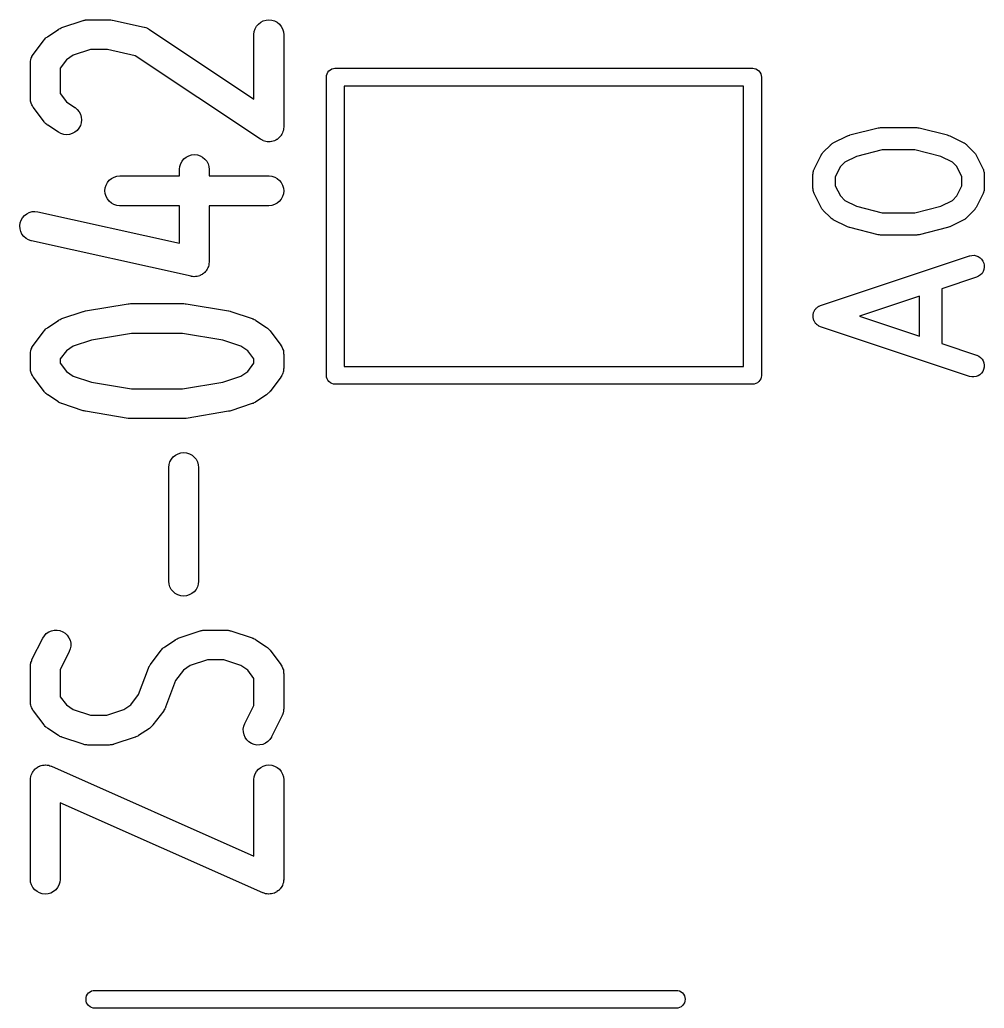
# Model space of a CAD drawing. Extents: x 161.3 to 182.5, y -119.2 to -82.4.
# Drawn here: x 176.04 to 182.52, y -98.08 to -91.45 of the extents above; entities that cross this region are included whole.
import ezdxf

# ---------------------------------------------------------------- set-up
doc = ezdxf.new("R2010")
doc.units = 0
doc.layers.add('BLACK', color=7, linetype='CONTINUOUS')

msp = doc.modelspace()

# ---------------------------------------------------------------- linework, layer by layer
at = {"layer": 'BLACK', "linetype": 'CONTINUOUS'}
for p, q in [((176.328, -91.5042), (176.471, -91.4566)), ((176.471, -91.4566), (176.472, -91.4562)), ((176.472, -91.4562), (176.477, -91.455)), ((176.477, -91.455), (176.483, -91.4534)), ((176.483, -91.4534), (176.487, -91.453)), ((176.487, -91.453), (176.491, -91.4521)), ((176.491, -91.4521), (176.497, -91.452)), ((176.497, -91.452), (176.502, -91.4515)), ((176.502, -91.4515), (176.645, -91.4515)), ((176.645, -91.4515), (176.647, -91.4515)), ((176.647, -91.4515), (176.647, -91.4515)), ((176.647, -91.4515), (176.647, -91.4515)), ((176.647, -91.4515), (176.657, -91.4526)), ((176.657, -91.4526), (176.666, -91.4537)), ((176.666, -91.4537), (176.666, -91.4538)), ((176.666, -91.4538), (176.667, -91.4539)), ((176.667, -91.4539), (176.881, -91.5015)), ((177.662, -91.4678), (177.679, -91.4588)), ((177.679, -91.4588), (177.698, -91.4532)), ((177.698, -91.4532), (177.717, -91.4515)), ((177.717, -91.4515), (177.737, -91.4535)), ((177.737, -91.4535), (177.755, -91.4593)), ((177.755, -91.4593), (177.772, -91.4686)), ((176.233, -91.5635), (176.304, -91.5159)), ((176.304, -91.5159), (176.305, -91.5151)), ((176.305, -91.5151), (176.308, -91.5138)), ((176.308, -91.5138), (176.31, -91.5122)), ((176.31, -91.5122), (176.316, -91.5094)), ((176.316, -91.5094), (176.322, -91.5062)), ((176.322, -91.5062), (176.325, -91.5054)), ((176.325, -91.5054), (176.328, -91.5042)), ((176.881, -91.5015), (176.882, -91.5018)), ((176.882, -91.5018), (176.89, -91.5044)), ((176.89, -91.5044), (176.898, -91.5067)), ((176.898, -91.5067), (176.899, -91.5075)), ((176.899, -91.5075), (176.901, -91.5081)), ((176.901, -91.5081), (176.908, -91.5121)), ((176.908, -91.5121), (176.915, -91.5159)), ((176.915, -91.5159), (177.617, -91.9837)), ((177.619, -91.5307), (177.625, -91.5121)), ((177.625, -91.5121), (177.634, -91.495)), ((177.634, -91.495), (177.647, -91.48)), ((177.647, -91.48), (177.662, -91.4678)), ((177.772, -91.4686), (177.788, -91.481)), ((177.788, -91.481), (177.8, -91.4961)), ((177.8, -91.4961), (177.809, -91.5134)), ((177.809, -91.5134), (177.815, -91.5321)), ((176.137, -91.682), (176.208, -91.5867)), ((176.208, -91.5867), (176.209, -91.5856)), ((176.209, -91.5856), (176.213, -91.5809)), ((176.213, -91.5809), (176.217, -91.5759)), ((176.217, -91.5759), (176.22, -91.5738)), ((176.22, -91.5738), (176.222, -91.5714)), ((176.222, -91.5714), (176.228, -91.5676)), ((176.228, -91.5676), (176.233, -91.5635)), ((177.617, -91.5501), (177.619, -91.5307)), ((177.617, -91.5515), (177.617, -91.5501)), ((177.617, -91.9837), (177.617, -91.5515)), ((177.815, -91.5321), (177.817, -91.5515)), ((177.817, -91.5515), (177.817, -92.1705)), ((176.519, -91.6515), (176.404, -91.6897)), ((176.634, -91.6515), (176.519, -91.6515)), ((176.82, -91.6927), (176.634, -91.6515)), ((176.118, -91.7287), (176.119, -91.7212)), ((176.119, -91.7191), (176.12, -91.717)), ((176.119, -91.7212), (176.119, -91.7191)), ((176.12, -91.717), (176.122, -91.7098)), ((176.122, -91.7098), (176.125, -91.7026)), ((176.125, -91.7026), (176.126, -91.7007)), ((176.126, -91.6986), (176.13, -91.6921)), ((176.126, -91.7007), (176.126, -91.6986)), ((176.13, -91.6921), (176.134, -91.6855)), ((176.134, -91.6855), (176.135, -91.6838)), ((176.135, -91.6838), (176.137, -91.682)), ((176.358, -91.7204), (176.317, -91.7753)), ((176.404, -91.6897), (176.358, -91.7204)), ((177.661, -92.2537), (176.82, -91.6927)), ((176.117, -91.7362), (176.118, -91.7287)), ((176.117, -91.7384), (176.117, -91.7362)), ((176.117, -91.7406), (176.117, -91.7384)), ((176.117, -91.742), (176.117, -91.7406)), ((176.117, -91.98), (176.117, -91.742)), ((176.317, -91.7753), (176.317, -91.9467)), ((178.12, -91.7944), (178.13, -91.7869)), ((178.13, -91.7869), (178.14, -91.7813)), ((178.14, -91.7813), (178.151, -91.7779)), ((178.151, -91.7779), (178.16, -91.777)), ((178.16, -91.777), (178.163, -91.7767)), ((178.16, -91.777), (178.16, -91.777)), ((178.163, -91.7767), (178.166, -91.777)), ((178.166, -91.777), (180.96, -91.777)), ((180.96, -91.777), (180.963, -91.7767)), ((180.963, -91.7767), (180.966, -91.777)), ((180.966, -91.777), (180.966, -91.777)), ((180.966, -91.777), (180.975, -91.7779)), ((180.975, -91.7779), (180.986, -91.7813)), ((180.986, -91.7813), (180.996, -91.7869)), ((180.996, -91.7869), (181.006, -91.7944)), ((178.103, -91.837), (178.104, -91.8252)), ((178.103, -91.84), (178.103, -91.837)), ((178.103, -93.8341), (178.103, -91.84)), ((178.104, -91.8252), (178.107, -91.8139)), ((178.107, -91.8139), (178.113, -91.8035)), ((178.113, -91.8035), (178.12, -91.7944)), ((181.006, -91.7944), (181.013, -91.8035)), ((181.013, -91.8035), (181.019, -91.8139)), ((181.019, -91.8139), (181.022, -91.8252)), ((181.022, -91.8252), (181.023, -91.837)), ((181.023, -91.837), (181.023, -91.8399)), ((181.023, -91.8399), (181.023, -93.8341)), ((178.223, -91.897), (178.223, -93.777)), ((180.903, -91.897), (178.223, -91.897)), ((180.903, -93.777), (180.903, -91.897)), ((176.117, -91.9822), (176.117, -91.98)), ((176.117, -91.9844), (176.117, -91.9822)), ((176.118, -91.9919), (176.117, -91.9844)), ((176.118, -91.9995), (176.118, -91.9919)), ((176.317, -91.9467), (176.358, -92.0016)), ((176.119, -92.0015), (176.118, -91.9995)), ((176.119, -92.0037), (176.119, -92.0015)), ((176.122, -92.0109), (176.119, -92.0037)), ((176.124, -92.0182), (176.122, -92.0109)), ((176.125, -92.0201), (176.124, -92.0182)), ((176.126, -92.0221), (176.125, -92.0201)), ((176.13, -92.0287), (176.126, -92.0221)), ((176.133, -92.0354), (176.13, -92.0287)), ((176.135, -92.0371), (176.133, -92.0354)), ((176.136, -92.0389), (176.135, -92.0371)), ((176.137, -92.04), (176.136, -92.0389)), ((176.208, -92.1353), (176.137, -92.04)), ((176.358, -92.0016), (176.415, -92.0397)), ((176.415, -92.0397), (176.416, -92.0405)), ((176.416, -92.0405), (176.431, -92.053)), ((176.431, -92.053), (176.443, -92.0683)), ((176.443, -92.0683), (176.452, -92.0856)), ((176.452, -92.0856), (176.458, -92.1043)), ((176.459, -92.1238), (176.457, -92.1432)), ((176.458, -92.1043), (176.459, -92.1238)), ((176.212, -92.1401), (176.208, -92.1353)), ((176.216, -92.1451), (176.212, -92.1401)), ((176.219, -92.1473), (176.216, -92.1451)), ((176.221, -92.1497), (176.219, -92.1473)), ((176.226, -92.1535), (176.221, -92.1497)), ((176.231, -92.1577), (176.226, -92.1535)), ((176.233, -92.1585), (176.231, -92.1577)), ((176.304, -92.2061), (176.233, -92.1585)), ((176.442, -92.179), (176.43, -92.194)), ((176.452, -92.1618), (176.442, -92.179)), ((176.457, -92.1432), (176.452, -92.1618)), ((177.814, -92.1913), (177.811, -92.2005)), ((177.815, -92.1815), (177.814, -92.1908)), ((177.814, -92.1908), (177.814, -92.191)), ((177.814, -92.191), (177.814, -92.1913)), ((177.817, -92.1719), (177.815, -92.1815)), ((177.817, -92.1705), (177.817, -92.1714)), ((177.817, -92.1714), (177.817, -92.1714)), ((177.817, -92.1714), (177.817, -92.1714)), ((177.817, -92.1714), (177.817, -92.1719)), ((181.616, -92.2246), (181.806, -92.177)), ((181.806, -92.177), (181.807, -92.1767)), ((181.807, -92.1767), (181.808, -92.1765)), ((181.808, -92.1765), (181.81, -92.1761)), ((181.81, -92.1761), (181.816, -92.1756)), ((181.816, -92.1756), (181.822, -92.1748)), ((181.822, -92.1748), (181.823, -92.1748)), ((181.823, -92.1748), (181.824, -92.1747)), ((181.824, -92.1747), (182.062, -92.1747)), ((182.062, -92.1747), (182.063, -92.1747)), ((182.063, -92.1747), (182.065, -92.1749)), ((182.065, -92.1749), (182.066, -92.1748)), ((182.066, -92.1748), (182.072, -92.1757)), ((182.072, -92.1757), (182.078, -92.1764)), ((182.078, -92.1764), (182.079, -92.1768)), ((182.079, -92.1768), (182.081, -92.177)), ((182.081, -92.177), (182.271, -92.2246)), ((176.321, -92.2153), (176.304, -92.2061)), ((176.34, -92.221), (176.321, -92.2153)), ((176.359, -92.2229), (176.34, -92.221)), ((176.379, -92.221), (176.359, -92.2229)), ((176.397, -92.2154), (176.379, -92.221)), ((176.415, -92.2063), (176.397, -92.2154)), ((176.43, -92.194), (176.415, -92.2063)), ((177.67, -92.2582), (177.661, -92.2537)), ((177.771, -92.2542), (177.763, -92.2586)), ((177.772, -92.254), (177.771, -92.2542)), ((177.779, -92.2479), (177.772, -92.2539)), ((177.772, -92.2539), (177.772, -92.254)), ((177.787, -92.242), (177.779, -92.2479)), ((177.793, -92.2342), (177.787, -92.2416)), ((177.787, -92.2416), (177.787, -92.2418)), ((177.787, -92.2418), (177.787, -92.242)), ((177.799, -92.227), (177.793, -92.2342)), ((177.804, -92.2183), (177.799, -92.2266)), ((177.799, -92.2266), (177.799, -92.2268)), ((177.799, -92.2268), (177.799, -92.227)), ((177.808, -92.2099), (177.804, -92.2183)), ((177.809, -92.2097), (177.808, -92.2099)), ((177.811, -92.2005), (177.809, -92.2094)), ((177.809, -92.2094), (177.809, -92.2097)), ((181.505, -92.2779), (181.6, -92.2303)), ((181.6, -92.2303), (181.601, -92.2298)), ((181.601, -92.2298), (181.602, -92.2297)), ((181.602, -92.2295), (181.608, -92.2271)), ((181.602, -92.2297), (181.602, -92.2295)), ((181.608, -92.2271), (181.615, -92.2247)), ((181.615, -92.2247), (181.616, -92.2246)), ((181.615, -92.2247), (181.615, -92.2247)), ((182.271, -92.2246), (182.272, -92.2248)), ((182.272, -92.2248), (182.272, -92.225)), ((182.272, -92.225), (182.273, -92.225)), ((182.273, -92.225), (182.279, -92.2275)), ((182.279, -92.2275), (182.286, -92.2299)), ((182.286, -92.2299), (182.286, -92.2301)), ((182.286, -92.2301), (182.286, -92.2303)), ((182.286, -92.2303), (182.382, -92.2779)), ((177.678, -92.2627), (177.67, -92.2582)), ((177.678, -92.2628), (177.678, -92.2627)), ((177.678, -92.2629), (177.678, -92.2628)), ((177.687, -92.2657), (177.678, -92.2629)), ((177.696, -92.2685), (177.687, -92.2657)), ((177.697, -92.2685), (177.696, -92.2685)), ((177.697, -92.2686), (177.697, -92.2685)), ((177.706, -92.2695), (177.697, -92.2686)), ((177.716, -92.2705), (177.706, -92.2695)), ((177.726, -92.2696), (177.716, -92.2705)), ((177.716, -92.2705), (177.716, -92.2705)), ((177.716, -92.2705), (177.716, -92.2705)), ((177.735, -92.2688), (177.726, -92.2696)), ((177.736, -92.2687), (177.735, -92.2688)), ((177.745, -92.266), (177.736, -92.2686)), ((177.736, -92.2686), (177.736, -92.2687)), ((177.754, -92.2632), (177.745, -92.266)), ((177.755, -92.263), (177.754, -92.2631)), ((177.754, -92.2631), (177.754, -92.2632)), ((177.763, -92.2586), (177.755, -92.263)), ((181.438, -92.3395), (181.486, -92.2919)), ((181.486, -92.2912), (181.49, -92.2886)), ((181.486, -92.2919), (181.486, -92.2912)), ((181.49, -92.2886), (181.493, -92.2857)), ((181.493, -92.2857), (181.495, -92.284)), ((181.495, -92.284), (181.498, -92.2821)), ((181.498, -92.2821), (181.502, -92.2801)), ((181.502, -92.2801), (181.505, -92.2779)), ((182.382, -92.2779), (182.383, -92.2783)), ((182.383, -92.2783), (182.386, -92.2806)), ((182.386, -92.2806), (182.39, -92.2826)), ((182.39, -92.2826), (182.392, -92.2846)), ((182.392, -92.2846), (182.395, -92.2863)), ((182.395, -92.2863), (182.398, -92.2892)), ((182.398, -92.2892), (182.401, -92.2919)), ((182.401, -92.2919), (182.449, -92.3395)), ((177.134, -92.3997), (177.147, -92.3848)), ((177.147, -92.3848), (177.162, -92.3726)), ((177.162, -92.3726), (177.179, -92.3635)), ((177.179, -92.3635), (177.198, -92.358)), ((177.198, -92.358), (177.217, -92.3562)), ((177.217, -92.3562), (177.237, -92.3583)), ((177.237, -92.3583), (177.255, -92.3641)), ((177.255, -92.3641), (177.272, -92.3733)), ((177.272, -92.3733), (177.288, -92.3858)), ((177.288, -92.3858), (177.3, -92.4009)), ((181.376, -92.4543), (181.424, -92.359)), ((181.424, -92.3581), (181.427, -92.3546)), ((181.424, -92.359), (181.424, -92.3581)), ((181.427, -92.3546), (181.429, -92.3508)), ((181.429, -92.3508), (181.431, -92.3484)), ((181.431, -92.3484), (181.432, -92.3458)), ((181.432, -92.3458), (181.435, -92.3428)), ((181.435, -92.3428), (181.438, -92.3395)), ((181.66, -92.3681), (181.583, -92.4066)), ((181.834, -92.3247), (181.66, -92.3681)), ((182.053, -92.3247), (181.834, -92.3247)), ((182.227, -92.3681), (182.053, -92.3247)), ((182.304, -92.4066), (182.227, -92.3681)), ((182.449, -92.3395), (182.45, -92.3403)), ((182.45, -92.3403), (182.452, -92.3436)), ((182.452, -92.3436), (182.455, -92.3466)), ((182.455, -92.3466), (182.457, -92.3493)), ((182.457, -92.3493), (182.459, -92.3517)), ((182.459, -92.3517), (182.461, -92.3555)), ((182.461, -92.3555), (182.463, -92.359)), ((182.463, -92.359), (182.51, -92.4543)), ((177.117, -92.4548), (177.119, -92.4354)), ((177.117, -92.4562), (177.117, -92.4548)), ((177.117, -92.4991), (177.117, -92.4562)), ((177.119, -92.4354), (177.125, -92.4168)), ((177.125, -92.4168), (177.134, -92.3997)), ((177.3, -92.4009), (177.309, -92.4181)), ((177.309, -92.4181), (177.315, -92.4368)), ((177.315, -92.4368), (177.317, -92.4562)), ((177.317, -92.4562), (177.317, -92.4991)), ((181.374, -92.4583), (181.376, -92.4563)), ((181.376, -92.4563), (181.376, -92.4543)), ((181.553, -92.437), (181.518, -92.5055)), ((181.583, -92.4066), (181.553, -92.437)), ((182.334, -92.437), (182.304, -92.4066)), ((182.368, -92.5055), (182.334, -92.437)), ((182.51, -92.4543), (182.511, -92.4552)), ((182.511, -92.4552), (182.512, -92.4573)), ((176.646, -92.5281), (176.661, -92.5158)), ((176.661, -92.5158), (176.678, -92.5066)), ((176.678, -92.5066), (176.697, -92.501)), ((176.697, -92.501), (176.717, -92.4991)), ((176.717, -92.4991), (177.117, -92.4991)), ((177.317, -92.4991), (177.717, -92.4991)), ((177.717, -92.4991), (177.718, -92.4991)), ((177.718, -92.4991), (177.737, -92.5013)), ((177.737, -92.5013), (177.756, -92.5072)), ((177.756, -92.5072), (177.773, -92.5166)), ((177.773, -92.5166), (177.788, -92.5291)), ((181.368, -92.4868), (181.369, -92.4846)), ((181.368, -92.4878), (181.368, -92.4868)), ((181.368, -92.583), (181.368, -92.4878)), ((181.369, -92.4773), (181.37, -92.4722)), ((181.369, -92.4824), (181.369, -92.4773)), ((181.369, -92.4846), (181.369, -92.4824)), ((181.37, -92.4722), (181.371, -92.4701)), ((181.371, -92.4679), (181.373, -92.4631)), ((181.371, -92.4701), (181.371, -92.4679)), ((181.373, -92.4631), (181.374, -92.4583)), ((181.518, -92.5055), (181.518, -92.5653)), ((182.368, -92.5653), (182.368, -92.5055)), ((182.512, -92.4573), (182.513, -92.4592)), ((182.513, -92.4592), (182.514, -92.4641)), ((182.514, -92.4641), (182.516, -92.4689)), ((182.516, -92.4689), (182.516, -92.4711)), ((182.516, -92.4711), (182.517, -92.4732)), ((182.517, -92.4732), (182.517, -92.4783)), ((182.517, -92.4783), (182.518, -92.4834)), ((182.518, -92.4834), (182.518, -92.4856)), ((182.518, -92.4856), (182.518, -92.4878)), ((182.518, -92.4878), (182.518, -92.583)), ((176.617, -92.5984), (176.619, -92.579)), ((176.619, -92.579), (176.624, -92.5603)), ((176.624, -92.5603), (176.634, -92.5432)), ((176.634, -92.5432), (176.646, -92.5281)), ((177.788, -92.5291), (177.8, -92.5443)), ((177.8, -92.5443), (177.809, -92.5616)), ((177.809, -92.5616), (177.815, -92.5804)), ((177.815, -92.5804), (177.817, -92.5998)), ((181.369, -92.5852), (181.368, -92.583)), ((181.369, -92.5874), (181.369, -92.5852)), ((181.369, -92.5925), (181.369, -92.5874)), ((181.518, -92.5653), (181.553, -92.6339)), ((182.334, -92.6339), (182.368, -92.5653)), ((182.518, -92.5885), (182.517, -92.5936)), ((182.518, -92.583), (182.518, -92.5841)), ((182.518, -92.5841), (182.518, -92.5863)), ((182.518, -92.5863), (182.518, -92.5885)), ((176.618, -92.6178), (176.617, -92.5984)), ((176.624, -92.6366), (176.618, -92.6178)), ((176.633, -92.6539), (176.624, -92.6366)), ((176.645, -92.6691), (176.633, -92.6539)), ((177.799, -92.655), (177.787, -92.6701)), ((177.809, -92.6378), (177.799, -92.655)), ((177.815, -92.6192), (177.809, -92.6378)), ((177.817, -92.5998), (177.815, -92.6192)), ((181.37, -92.5976), (181.369, -92.5925)), ((181.37, -92.5997), (181.37, -92.5976)), ((181.371, -92.6019), (181.37, -92.5997)), ((181.373, -92.6067), (181.371, -92.6019)), ((181.374, -92.6116), (181.373, -92.6067)), ((181.375, -92.6136), (181.374, -92.6116)), ((181.376, -92.6156), (181.375, -92.6136)), ((181.376, -92.6166), (181.376, -92.6156)), ((181.424, -92.7118), (181.376, -92.6166)), ((181.553, -92.6339), (181.583, -92.6643)), ((182.304, -92.6643), (182.334, -92.6339)), ((182.51, -92.6166), (182.463, -92.7118)), ((182.511, -92.6145), (182.51, -92.6166)), ((182.512, -92.6126), (182.511, -92.6145)), ((182.514, -92.6077), (182.512, -92.6126)), ((182.516, -92.6029), (182.514, -92.6077)), ((182.517, -92.5986), (182.516, -92.6007)), ((182.516, -92.6007), (182.516, -92.6029)), ((182.517, -92.5936), (182.517, -92.5986)), ((176.66, -92.6816), (176.645, -92.6691)), ((176.677, -92.691), (176.66, -92.6816)), ((176.696, -92.6969), (176.677, -92.691)), ((176.715, -92.6991), (176.696, -92.6969)), ((176.717, -92.6991), (176.715, -92.6991)), ((177.117, -92.6991), (176.717, -92.6991)), ((177.117, -92.9506), (177.117, -92.6991)), ((177.717, -92.6991), (177.317, -92.6991)), ((177.317, -92.6991), (177.317, -93.0753)), ((177.736, -92.6972), (177.717, -92.6991)), ((177.755, -92.6915), (177.736, -92.6972)), ((177.772, -92.6824), (177.755, -92.6915)), ((177.787, -92.6701), (177.772, -92.6824)), ((181.426, -92.7154), (181.424, -92.7118)), ((181.428, -92.7191), (181.426, -92.7154)), ((181.43, -92.7216), (181.428, -92.7191)), ((181.432, -92.7242), (181.43, -92.7216)), ((181.583, -92.6643), (181.66, -92.7028)), ((181.66, -92.7028), (181.834, -92.7461)), ((182.053, -92.7461), (182.227, -92.7028)), ((182.227, -92.7028), (182.304, -92.6643)), ((182.458, -92.72), (182.456, -92.7224)), ((182.46, -92.7163), (182.458, -92.72)), ((182.462, -92.7128), (182.46, -92.7163)), ((182.463, -92.7118), (182.462, -92.7128)), ((176.054, -92.7963), (176.064, -92.7794)), ((176.064, -92.7794), (176.076, -92.7646)), ((176.076, -92.7646), (176.092, -92.7526)), ((176.092, -92.7526), (176.109, -92.7439)), ((176.109, -92.7439), (176.128, -92.7387)), ((176.128, -92.7387), (176.147, -92.7372)), ((176.147, -92.7372), (176.167, -92.7396)), ((176.167, -92.7396), (177.117, -92.9506)), ((181.435, -92.7273), (181.432, -92.7242)), ((181.437, -92.7306), (181.435, -92.7273)), ((181.438, -92.7313), (181.437, -92.7306)), ((181.486, -92.7789), (181.438, -92.7313)), ((181.489, -92.7816), (181.486, -92.7789)), ((181.492, -92.7845), (181.489, -92.7816)), ((181.494, -92.7862), (181.492, -92.7845)), ((181.497, -92.7882), (181.494, -92.7862)), ((181.501, -92.7902), (181.497, -92.7882)), ((181.834, -92.7461), (182.053, -92.7461)), ((182.391, -92.7869), (182.389, -92.7888)), ((182.394, -92.7852), (182.391, -92.7869)), ((182.397, -92.7823), (182.394, -92.7852)), ((182.4, -92.7797), (182.397, -92.7823)), ((182.401, -92.7789), (182.4, -92.7797)), ((182.449, -92.7313), (182.401, -92.7789)), ((182.451, -92.7281), (182.449, -92.7313)), ((182.454, -92.725), (182.451, -92.7281)), ((182.456, -92.7224), (182.454, -92.725)), ((176.045, -92.8342), (176.048, -92.8148)), ((176.047, -92.8536), (176.045, -92.8342)), ((176.052, -92.8725), (176.047, -92.8536)), ((176.048, -92.8148), (176.054, -92.7963)), ((181.504, -92.7925), (181.501, -92.7902)), ((181.505, -92.793), (181.504, -92.7925)), ((181.6, -92.8406), (181.505, -92.793)), ((181.601, -92.8407), (181.6, -92.8406)), ((181.601, -92.8409), (181.601, -92.8407)), ((181.607, -92.8433), (181.601, -92.8409)), ((181.614, -92.8458), (181.607, -92.8433)), ((181.614, -92.8459), (181.614, -92.8458)), ((181.615, -92.846), (181.614, -92.8459)), ((181.616, -92.8463), (181.615, -92.846)), ((181.806, -92.8939), (181.616, -92.8463)), ((182.271, -92.8463), (182.081, -92.8939)), ((182.272, -92.8461), (182.271, -92.8462)), ((182.271, -92.8462), (182.271, -92.8463)), ((182.278, -92.8437), (182.272, -92.8461)), ((182.285, -92.8414), (182.278, -92.8437)), ((182.286, -92.8411), (182.285, -92.8412)), ((182.285, -92.8412), (182.285, -92.8414)), ((182.382, -92.793), (182.286, -92.8406)), ((182.286, -92.8406), (182.286, -92.8411)), ((182.385, -92.7907), (182.382, -92.793)), ((182.389, -92.7888), (182.385, -92.7907)), ((176.06, -92.89), (176.052, -92.8725)), ((176.072, -92.9055), (176.06, -92.89)), ((176.087, -92.9184), (176.072, -92.9055)), ((176.104, -92.9282), (176.087, -92.9184)), ((181.807, -92.8941), (181.806, -92.8939)), ((181.809, -92.8945), (181.807, -92.8941)), ((181.815, -92.8952), (181.809, -92.8945)), ((181.821, -92.8961), (181.815, -92.8952)), ((181.822, -92.896), (181.821, -92.8961)), ((181.823, -92.8961), (181.822, -92.896)), ((181.824, -92.8961), (181.823, -92.8961)), ((182.062, -92.8961), (181.824, -92.8961)), ((182.064, -92.896), (182.062, -92.8961)), ((182.065, -92.8961), (182.064, -92.896)), ((182.071, -92.8953), (182.065, -92.8961)), ((182.077, -92.8947), (182.071, -92.8953)), ((182.078, -92.8943), (182.077, -92.8947)), ((182.08, -92.8941), (182.078, -92.8943)), ((182.081, -92.8939), (182.08, -92.8941)), ((176.122, -92.9345), (176.104, -92.9282)), ((176.123, -92.9348), (176.122, -92.9345)), ((177.195, -93.1729), (176.123, -92.9348)), ((181.42, -93.369), (182.42, -93.0357)), ((182.42, -93.0357), (182.421, -93.0354)), ((182.421, -93.0354), (182.435, -93.0323)), ((182.435, -93.0323), (182.45, -93.0321)), ((182.45, -93.0321), (182.464, -93.0347)), ((182.464, -93.0347), (182.478, -93.0401)), ((182.478, -93.0401), (182.49, -93.0481)), ((182.49, -93.0481), (182.5, -93.0582)), ((177.308, -93.1162), (177.303, -93.1239)), ((177.311, -93.1061), (177.308, -93.1147)), ((177.308, -93.1147), (177.308, -93.1154)), ((177.308, -93.1154), (177.308, -93.1162)), ((177.314, -93.0977), (177.311, -93.1061)), ((177.315, -93.0872), (177.314, -93.0961)), ((177.314, -93.0961), (177.314, -93.0969)), ((177.314, -93.0969), (177.314, -93.0977)), ((177.317, -93.0783), (177.315, -93.0872)), ((177.317, -93.0767), (177.316, -93.0775)), ((177.316, -93.0775), (177.317, -93.0783)), ((177.317, -93.0753), (177.317, -93.0767)), ((182.5, -93.0582), (182.509, -93.0702)), ((182.509, -93.0702), (182.515, -93.0836)), ((182.515, -93.0836), (182.518, -93.0979)), ((182.518, -93.1126), (182.516, -93.127)), ((182.518, -93.0979), (182.518, -93.1126)), ((177.196, -93.173), (177.195, -93.1729)), ((177.196, -93.1732), (177.196, -93.173)), ((177.205, -93.1742), (177.196, -93.1732)), ((177.214, -93.1753), (177.205, -93.1742)), ((177.215, -93.1752), (177.214, -93.1753)), ((177.216, -93.1753), (177.215, -93.1752)), ((177.225, -93.1745), (177.216, -93.1753)), ((177.234, -93.1738), (177.225, -93.1745)), ((177.235, -93.1735), (177.234, -93.1736)), ((177.234, -93.1736), (177.234, -93.1738)), ((177.244, -93.171), (177.235, -93.1735)), ((177.253, -93.1686), (177.244, -93.171)), ((177.254, -93.168), (177.253, -93.1682)), ((177.253, -93.1682), (177.253, -93.1686)), ((177.262, -93.1638), (177.254, -93.168)), ((177.27, -93.1598), (177.262, -93.1638)), ((177.271, -93.1593), (177.27, -93.1598)), ((177.278, -93.1534), (177.271, -93.159)), ((177.271, -93.159), (177.271, -93.1593)), ((177.285, -93.1479), (177.278, -93.1534)), ((177.286, -93.1472), (177.285, -93.1479)), ((177.287, -93.1467), (177.286, -93.1472)), ((177.292, -93.1399), (177.287, -93.1467)), ((177.298, -93.1331), (177.292, -93.1399)), ((177.299, -93.1324), (177.298, -93.1331)), ((177.303, -93.1239), (177.299, -93.1318)), ((177.299, -93.1318), (177.299, -93.1324)), ((182.467, -93.178), (182.233, -93.2562)), ((182.48, -93.172), (182.467, -93.178)), ((182.492, -93.1636), (182.48, -93.172)), ((182.503, -93.153), (182.492, -93.1636)), ((182.51, -93.1406), (182.503, -93.153)), ((182.516, -93.127), (182.51, -93.1406)), ((182.083, -93.3062), (181.681, -93.4402)), ((182.083, -93.5742), (182.083, -93.3062)), ((182.233, -93.2562), (182.233, -93.6242)), ((176.486, -93.4052), (176.772, -93.3576)), ((176.772, -93.3576), (176.773, -93.3574)), ((176.773, -93.3574), (176.78, -93.357)), ((176.78, -93.357), (176.788, -93.3562)), ((176.788, -93.3562), (177.145, -93.3562)), ((177.145, -93.3562), (177.147, -93.3562)), ((177.147, -93.3562), (177.154, -93.3571)), ((177.154, -93.3571), (177.162, -93.3576)), ((177.162, -93.3576), (177.447, -93.4052)), ((181.391, -93.3872), (181.394, -93.3834)), ((181.394, -93.3834), (181.396, -93.3822)), ((181.396, -93.3822), (181.398, -93.3807)), ((181.398, -93.3807), (181.402, -93.378)), ((181.402, -93.378), (181.406, -93.375)), ((181.406, -93.375), (181.408, -93.3741)), ((181.408, -93.3741), (181.41, -93.373)), ((181.41, -93.373), (181.415, -93.3712)), ((181.415, -93.3712), (181.42, -93.369)), ((176.328, -93.4566), (176.471, -93.409)), ((176.471, -93.409), (176.472, -93.4086)), ((176.472, -93.4086), (176.479, -93.4071)), ((176.479, -93.4071), (176.486, -93.4052)), ((177.447, -93.4052), (177.449, -93.4055)), ((177.449, -93.4055), (177.456, -93.4074)), ((177.456, -93.4074), (177.462, -93.409)), ((177.462, -93.409), (177.605, -93.4566)), ((181.369, -93.4302), (181.37, -93.4252)), ((181.369, -93.4324), (181.369, -93.4302)), ((181.369, -93.4345), (181.369, -93.4324)), ((181.369, -93.4397), (181.369, -93.4345)), ((181.369, -93.4449), (181.369, -93.4397)), ((181.369, -93.447), (181.369, -93.4449)), ((181.369, -93.4491), (181.369, -93.447)), ((181.37, -93.4542), (181.369, -93.4491)), ((181.37, -93.4252), (181.371, -93.4201)), ((181.371, -93.4201), (181.372, -93.4181)), ((181.372, -93.416), (181.375, -93.4113)), ((181.372, -93.4181), (181.372, -93.416)), ((181.375, -93.4113), (181.376, -93.4064)), ((181.376, -93.4064), (181.378, -93.4046)), ((181.378, -93.4026), (181.381, -93.3984)), ((181.378, -93.4046), (181.378, -93.4026)), ((181.381, -93.3984), (181.384, -93.3941)), ((181.384, -93.3941), (181.386, -93.3925)), ((181.386, -93.3925), (181.387, -93.3908)), ((181.387, -93.3908), (181.391, -93.3872)), ((181.681, -93.4402), (182.083, -93.5742)), ((176.228, -93.52), (176.233, -93.5159)), ((176.233, -93.5159), (176.304, -93.4683)), ((176.304, -93.4683), (176.305, -93.4675)), ((176.305, -93.4675), (176.308, -93.4662)), ((176.308, -93.4662), (176.31, -93.4646)), ((176.31, -93.4646), (176.316, -93.4617)), ((176.316, -93.4617), (176.322, -93.4586)), ((176.322, -93.4586), (176.325, -93.4578)), ((176.325, -93.4578), (176.328, -93.4566)), ((177.605, -93.4566), (177.607, -93.4571)), ((177.607, -93.4571), (177.609, -93.4583)), ((177.609, -93.4583), (177.612, -93.4591)), ((177.612, -93.4591), (177.618, -93.4623)), ((177.618, -93.4623), (177.624, -93.4653)), ((177.624, -93.4653), (177.627, -93.4669)), ((177.627, -93.4669), (177.629, -93.4683)), ((177.629, -93.4683), (177.701, -93.5159)), ((177.701, -93.5159), (177.702, -93.5167)), ((177.702, -93.5167), (177.707, -93.5208)), ((181.371, -93.4593), (181.37, -93.4542)), ((181.372, -93.4613), (181.371, -93.4593)), ((181.372, -93.4634), (181.372, -93.4613)), ((181.374, -93.4682), (181.372, -93.4634)), ((181.376, -93.473), (181.374, -93.4682)), ((181.377, -93.4749), (181.376, -93.473)), ((181.378, -93.4768), (181.377, -93.4749)), ((181.381, -93.4811), (181.378, -93.4768)), ((181.384, -93.4855), (181.381, -93.4811)), ((181.385, -93.4871), (181.384, -93.4855)), ((181.386, -93.4888), (181.385, -93.4871)), ((181.39, -93.4924), (181.386, -93.4888)), ((181.394, -93.4962), (181.39, -93.4924)), ((181.395, -93.4975), (181.394, -93.4962)), ((181.397, -93.499), (181.395, -93.4975)), ((181.401, -93.5018), (181.397, -93.499)), ((181.405, -93.5049), (181.401, -93.5018)), ((181.407, -93.5058), (181.405, -93.5049)), ((181.409, -93.5069), (181.407, -93.5058)), ((181.414, -93.5088), (181.409, -93.5069)), ((181.419, -93.511), (181.414, -93.5088)), ((181.42, -93.5113), (181.419, -93.511)), ((182.42, -93.8447), (181.42, -93.5113)), ((176.137, -93.6343), (176.208, -93.5391)), ((176.208, -93.5391), (176.209, -93.538)), ((176.209, -93.538), (176.213, -93.5333)), ((176.213, -93.5333), (176.217, -93.5282)), ((176.217, -93.5282), (176.22, -93.5262)), ((176.22, -93.5262), (176.222, -93.5238)), ((176.222, -93.5238), (176.228, -93.52)), ((176.796, -93.5562), (176.526, -93.6012)), ((177.137, -93.5562), (176.796, -93.5562)), ((177.407, -93.6012), (177.137, -93.5562)), ((177.707, -93.5208), (177.712, -93.5247)), ((177.712, -93.5247), (177.714, -93.5271)), ((177.714, -93.5271), (177.717, -93.5292)), ((177.717, -93.5292), (177.721, -93.5343)), ((177.721, -93.5343), (177.725, -93.5391)), ((177.725, -93.5391), (177.797, -93.6343)), ((176.126, -93.651), (176.13, -93.6445)), ((176.13, -93.6445), (176.134, -93.6378)), ((176.134, -93.6378), (176.135, -93.6362)), ((176.135, -93.6362), (176.137, -93.6343)), ((176.404, -93.6421), (176.358, -93.6728)), ((176.526, -93.6012), (176.404, -93.6421)), ((177.529, -93.6421), (177.407, -93.6012)), ((177.575, -93.6728), (177.529, -93.6421)), ((177.797, -93.6343), (177.797, -93.6355)), ((177.797, -93.6355), (177.798, -93.6373)), ((177.798, -93.6373), (177.8, -93.639)), ((177.8, -93.639), (177.803, -93.6457)), ((177.803, -93.6457), (177.807, -93.6523)), ((182.233, -93.6242), (182.467, -93.7024)), ((176.117, -93.6886), (176.118, -93.6811)), ((176.117, -93.6908), (176.117, -93.6886)), ((176.117, -93.6929), (176.117, -93.6908)), ((176.117, -93.6943), (176.117, -93.6929)), ((176.117, -93.7896), (176.117, -93.6943)), ((176.118, -93.6811), (176.119, -93.6735)), ((176.119, -93.6715), (176.12, -93.6693)), ((176.119, -93.6735), (176.119, -93.6715)), ((176.12, -93.6693), (176.122, -93.6622)), ((176.122, -93.6622), (176.125, -93.6549)), ((176.125, -93.6549), (176.126, -93.653)), ((176.126, -93.653), (176.126, -93.651)), ((176.358, -93.6728), (176.317, -93.7277)), ((177.617, -93.7277), (177.575, -93.6728)), ((177.807, -93.6523), (177.808, -93.6543)), ((177.808, -93.6543), (177.809, -93.6562)), ((177.809, -93.6562), (177.811, -93.6635)), ((177.811, -93.6635), (177.814, -93.6707)), ((177.814, -93.6707), (177.814, -93.6728)), ((177.814, -93.6728), (177.815, -93.6749)), ((177.815, -93.6749), (177.815, -93.6825)), ((177.815, -93.6825), (177.816, -93.69)), ((177.816, -93.69), (177.816, -93.6922)), ((177.816, -93.6922), (177.817, -93.6943)), ((177.817, -93.6943), (177.817, -93.7896)), ((182.467, -93.7024), (182.468, -93.7027)), ((182.468, -93.7027), (182.481, -93.7089)), ((182.481, -93.7089), (182.493, -93.7175)), ((176.317, -93.7277), (176.317, -93.7562)), ((176.317, -93.7562), (176.358, -93.8111)), ((177.575, -93.8111), (177.617, -93.7562)), ((177.617, -93.7562), (177.617, -93.7277)), ((178.223, -93.777), (180.903, -93.777)), ((182.493, -93.7175), (182.503, -93.7282)), ((182.503, -93.7282), (182.511, -93.7407)), ((182.511, -93.7407), (182.516, -93.7544)), ((182.518, -93.7835), (182.514, -93.7977)), ((182.516, -93.7544), (182.518, -93.7689)), ((182.518, -93.7689), (182.518, -93.7835)), ((176.117, -93.7917), (176.117, -93.7896)), ((176.117, -93.7939), (176.117, -93.7917)), ((176.118, -93.8014), (176.117, -93.7939)), ((176.118, -93.809), (176.118, -93.8014)), ((176.119, -93.8111), (176.118, -93.809)), ((176.119, -93.8132), (176.119, -93.8111)), ((176.122, -93.8204), (176.119, -93.8132)), ((176.124, -93.8277), (176.122, -93.8204)), ((176.125, -93.8296), (176.124, -93.8277)), ((176.126, -93.8316), (176.125, -93.8296)), ((176.13, -93.8382), (176.126, -93.8316)), ((176.133, -93.8449), (176.13, -93.8382)), ((176.135, -93.8466), (176.133, -93.8449)), ((176.136, -93.8484), (176.135, -93.8466)), ((176.137, -93.8496), (176.136, -93.8484)), ((176.208, -93.9448), (176.137, -93.8496)), ((176.358, -93.8111), (176.404, -93.8418)), ((176.404, -93.8418), (176.526, -93.8827)), ((177.407, -93.8827), (177.529, -93.8418)), ((177.529, -93.8418), (177.575, -93.8111)), ((177.797, -93.8496), (177.725, -93.9448)), ((177.798, -93.8477), (177.797, -93.8496)), ((177.799, -93.8461), (177.798, -93.8477)), ((177.803, -93.8394), (177.799, -93.8461)), ((177.807, -93.8329), (177.803, -93.8394)), ((177.808, -93.829), (177.807, -93.8309)), ((177.807, -93.8309), (177.807, -93.8329)), ((177.811, -93.8217), (177.808, -93.829)), ((177.813, -93.8146), (177.811, -93.8217)), ((177.814, -93.8124), (177.813, -93.8146)), ((177.815, -93.8028), (177.814, -93.8104)), ((177.814, -93.8104), (177.814, -93.8124)), ((177.816, -93.7953), (177.815, -93.8028)), ((177.817, -93.791), (177.816, -93.7931)), ((177.816, -93.7931), (177.816, -93.7953)), ((177.817, -93.7896), (177.817, -93.791)), ((178.103, -93.837), (178.103, -93.8341)), ((178.104, -93.8488), (178.103, -93.837)), ((178.107, -93.8601), (178.104, -93.8488)), ((181.022, -93.8488), (181.019, -93.8601)), ((181.023, -93.8399), (181.022, -93.8488)), ((181.023, -93.8341), (181.023, -93.837)), ((181.023, -93.837), (181.023, -93.8399)), ((181.023, -93.8399), (181.023, -93.8399)), ((182.434, -93.8479), (182.42, -93.8447)), ((182.449, -93.8483), (182.434, -93.8479)), ((182.463, -93.8459), (182.449, -93.8483)), ((182.477, -93.8407), (182.463, -93.8459)), ((182.489, -93.833), (182.477, -93.8407)), ((182.5, -93.823), (182.489, -93.833)), ((182.508, -93.8111), (182.5, -93.823)), ((182.514, -93.7977), (182.508, -93.8111)), ((176.526, -93.8827), (176.796, -93.9277)), ((177.137, -93.9277), (177.407, -93.8827)), ((178.11, -93.8659), (178.107, -93.8601)), ((178.113, -93.8705), (178.11, -93.8659)), ((178.12, -93.8796), (178.113, -93.8705)), ((178.13, -93.8871), (178.12, -93.8796)), ((178.14, -93.8927), (178.13, -93.8871)), ((178.151, -93.8961), (178.14, -93.8927)), ((178.163, -93.8973), (178.151, -93.8961)), ((178.166, -93.897), (178.163, -93.8973)), ((180.96, -93.897), (178.166, -93.897)), ((180.963, -93.8973), (180.96, -93.897)), ((180.975, -93.8961), (180.963, -93.8973)), ((180.986, -93.8927), (180.975, -93.8961)), ((180.996, -93.8871), (180.986, -93.8927)), ((181.006, -93.8796), (180.996, -93.8871)), ((181.013, -93.8705), (181.006, -93.8796)), ((181.019, -93.8601), (181.013, -93.8705)), ((176.212, -93.9496), (176.208, -93.9448)), ((176.216, -93.9547), (176.212, -93.9496)), ((176.219, -93.9568), (176.216, -93.9547)), ((176.221, -93.9592), (176.219, -93.9568)), ((176.226, -93.9631), (176.221, -93.9592)), ((176.231, -93.9672), (176.226, -93.9631)), ((176.233, -93.968), (176.231, -93.9672)), ((176.304, -94.0156), (176.233, -93.968)), ((176.796, -93.9277), (177.137, -93.9277)), ((177.701, -93.968), (177.629, -94.0156)), ((177.706, -93.9639), (177.701, -93.968)), ((177.711, -93.9601), (177.706, -93.9639)), ((177.713, -93.9577), (177.711, -93.9601)), ((177.716, -93.9557), (177.713, -93.9577)), ((177.72, -93.9506), (177.716, -93.9557)), ((177.724, -93.9459), (177.72, -93.9506)), ((177.725, -93.9448), (177.724, -93.9459)), ((176.306, -94.017), (176.304, -94.0156)), ((176.309, -94.0186), (176.306, -94.017)), ((176.315, -94.0216), (176.309, -94.0186)), ((176.321, -94.0248), (176.315, -94.0216)), ((176.324, -94.0257), (176.321, -94.0248)), ((176.326, -94.0268), (176.324, -94.0257)), ((176.328, -94.0273), (176.326, -94.0268)), ((176.471, -94.0749), (176.328, -94.0273)), ((177.605, -94.0273), (177.462, -94.0749)), ((177.608, -94.0261), (177.605, -94.0273)), ((177.611, -94.0253), (177.608, -94.0261)), ((177.617, -94.0222), (177.611, -94.0253)), ((177.623, -94.0193), (177.617, -94.0222)), ((177.625, -94.0177), (177.623, -94.0193)), ((177.628, -94.0164), (177.625, -94.0177)), ((177.629, -94.0156), (177.628, -94.0164)), ((176.478, -94.0765), (176.471, -94.0749)), ((176.484, -94.0784), (176.478, -94.0765)), ((176.486, -94.0787), (176.484, -94.0784)), ((176.772, -94.1263), (176.486, -94.0787)), ((177.447, -94.0787), (177.162, -94.1263)), ((177.454, -94.0768), (177.447, -94.0787)), ((177.461, -94.0753), (177.454, -94.0768)), ((177.462, -94.0749), (177.461, -94.0753)), ((176.779, -94.1268), (176.772, -94.1263)), ((176.787, -94.1277), (176.779, -94.1268)), ((176.788, -94.1277), (176.787, -94.1277)), ((177.145, -94.1277), (176.788, -94.1277)), ((177.153, -94.1269), (177.145, -94.1277)), ((177.16, -94.1265), (177.153, -94.1269)), ((177.162, -94.1263), (177.16, -94.1265)), ((177.075, -94.3848), (177.09, -94.3726)), ((177.09, -94.3726), (177.108, -94.3635)), ((177.108, -94.3635), (177.126, -94.358)), ((177.126, -94.358), (177.146, -94.3562)), ((177.146, -94.3562), (177.165, -94.3583)), ((177.165, -94.3583), (177.184, -94.3641)), ((177.184, -94.3641), (177.201, -94.3733)), ((177.201, -94.3733), (177.216, -94.3858)), ((177.045, -94.4548), (177.047, -94.4354)), ((177.047, -94.4354), (177.053, -94.4168)), ((177.053, -94.4168), (177.063, -94.3997)), ((177.063, -94.3997), (177.075, -94.3848)), ((177.216, -94.3858), (177.228, -94.4009)), ((177.228, -94.4009), (177.238, -94.4181)), ((177.238, -94.4181), (177.243, -94.4368)), ((177.243, -94.4368), (177.245, -94.4562)), ((177.045, -94.4562), (177.045, -94.4548)), ((177.045, -95.2181), (177.045, -94.4562)), ((177.245, -94.4562), (177.245, -95.2181)), ((177.047, -95.2376), (177.045, -95.2181)), ((177.053, -95.2562), (177.047, -95.2376)), ((177.243, -95.2389), (177.237, -95.2575)), ((177.245, -95.2195), (177.243, -95.2389)), ((177.245, -95.2181), (177.245, -95.2195)), ((177.062, -95.2735), (177.053, -95.2562)), ((177.074, -95.2886), (177.062, -95.2735)), ((177.089, -95.301), (177.074, -95.2886)), ((177.106, -95.3103), (177.089, -95.301)), ((177.2, -95.3018), (177.183, -95.3109)), ((177.215, -95.2896), (177.2, -95.3018)), ((177.228, -95.2746), (177.215, -95.2896)), ((177.237, -95.2575), (177.228, -95.2746)), ((177.125, -95.3161), (177.106, -95.3103)), ((177.144, -95.3181), (177.125, -95.3161)), ((177.164, -95.3164), (177.144, -95.3181)), ((177.183, -95.3109), (177.164, -95.3164)), ((176.21, -95.5844), (176.223, -95.5704)), ((176.223, -95.5704), (176.239, -95.5593)), ((176.239, -95.5593), (176.257, -95.5515)), ((176.257, -95.5515), (176.276, -95.5474)), ((176.276, -95.5474), (176.296, -95.547)), ((176.296, -95.547), (176.315, -95.5505)), ((176.315, -95.5505), (176.333, -95.5576)), ((176.333, -95.5576), (176.35, -95.5681)), ((176.35, -95.5681), (176.364, -95.5816)), ((177.114, -95.5995), (177.256, -95.5518)), ((177.256, -95.5518), (177.258, -95.5514)), ((177.258, -95.5514), (177.263, -95.5502)), ((177.263, -95.5502), (177.269, -95.5486)), ((177.269, -95.5486), (177.273, -95.5482)), ((177.273, -95.5482), (177.277, -95.5473)), ((177.277, -95.5473), (177.282, -95.5473)), ((177.282, -95.5473), (177.288, -95.5467)), ((177.288, -95.5467), (177.431, -95.5467)), ((177.431, -95.5467), (177.432, -95.5467)), ((177.432, -95.5467), (177.438, -95.5473)), ((177.438, -95.5473), (177.443, -95.5475)), ((177.443, -95.5475), (177.448, -95.5484)), ((177.448, -95.5484), (177.452, -95.5489)), ((177.452, -95.5489), (177.457, -95.5506)), ((177.457, -95.5506), (177.462, -95.5518)), ((177.462, -95.5518), (177.605, -95.5995)), ((176.127, -95.7448), (176.199, -95.602)), ((176.199, -95.6007), (176.21, -95.5844)), ((176.199, -95.602), (176.199, -95.6007)), ((176.364, -95.5816), (176.375, -95.5976)), ((176.375, -95.5976), (176.383, -95.6154)), ((176.383, -95.6154), (176.387, -95.6345)), ((176.387, -95.6345), (176.388, -95.654)), ((177.018, -95.6587), (177.09, -95.6111)), ((177.09, -95.6111), (177.091, -95.6104)), ((177.091, -95.6104), (177.093, -95.6091)), ((177.093, -95.6091), (177.096, -95.6074)), ((177.096, -95.6074), (177.102, -95.6046)), ((177.102, -95.6046), (177.108, -95.6014)), ((177.108, -95.6014), (177.111, -95.6006)), ((177.111, -95.6006), (177.114, -95.5995)), ((177.605, -95.5995), (177.607, -95.5999)), ((177.607, -95.5999), (177.609, -95.6011)), ((177.609, -95.6011), (177.612, -95.6019)), ((177.612, -95.6019), (177.618, -95.6052)), ((177.618, -95.6052), (177.624, -95.6081)), ((177.624, -95.6081), (177.627, -95.6098)), ((177.627, -95.6098), (177.629, -95.6111)), ((177.629, -95.6111), (177.701, -95.6587)), ((176.377, -95.6914), (176.317, -95.8132)), ((176.384, -95.6732), (176.377, -95.6914)), ((176.388, -95.654), (176.384, -95.6732)), ((176.922, -95.7772), (176.994, -95.682)), ((176.994, -95.682), (176.995, -95.6808)), ((176.995, -95.6808), (176.999, -95.6761)), ((176.999, -95.6761), (177.003, -95.6711)), ((177.003, -95.6711), (177.006, -95.669)), ((177.006, -95.669), (177.008, -95.6666)), ((177.008, -95.6666), (177.013, -95.6629)), ((177.013, -95.6629), (177.018, -95.6587)), ((177.701, -95.6587), (177.702, -95.6595)), ((177.702, -95.6595), (177.707, -95.6637)), ((177.707, -95.6637), (177.712, -95.6676)), ((177.712, -95.6676), (177.714, -95.67)), ((177.714, -95.67), (177.717, -95.6721)), ((177.717, -95.6721), (177.721, -95.6772)), ((177.721, -95.6772), (177.725, -95.682)), ((177.725, -95.682), (177.797, -95.7772)), ((176.118, -95.7756), (176.119, -95.7688)), ((176.119, -95.7688), (176.12, -95.766)), ((176.12, -95.7631), (176.123, -95.7567)), ((176.12, -95.766), (176.12, -95.7631)), ((176.123, -95.7567), (176.125, -95.7502)), ((176.125, -95.7502), (176.126, -95.7476)), ((176.126, -95.7476), (176.127, -95.7448)), ((177.304, -95.7467), (177.189, -95.785)), ((177.415, -95.7467), (177.304, -95.7467)), ((177.529, -95.785), (177.415, -95.7467)), ((176.117, -95.7823), (176.118, -95.7756)), ((176.117, -95.7853), (176.117, -95.7823)), ((176.117, -95.7882), (176.117, -95.7853)), ((176.117, -95.7896), (176.117, -95.7882)), ((176.117, -96.0277), (176.117, -95.7896)), ((176.317, -95.8132), (176.317, -95.9943)), ((176.842, -95.9791), (176.909, -95.8021)), ((176.909, -95.8008), (176.911, -95.7974)), ((176.909, -95.8021), (176.909, -95.8008)), ((176.911, -95.7974), (176.912, -95.7939)), ((176.912, -95.7939), (176.915, -95.7887)), ((176.915, -95.7887), (176.918, -95.7834)), ((176.918, -95.7834), (176.92, -95.7804)), ((176.92, -95.7804), (176.922, -95.7772)), ((177.143, -95.8157), (177.091, -95.8857)), ((177.189, -95.785), (177.143, -95.8157)), ((177.575, -95.8157), (177.529, -95.785)), ((177.617, -95.8705), (177.575, -95.8157)), ((177.797, -95.7772), (177.797, -95.7783)), ((177.797, -95.7783), (177.798, -95.7802)), ((177.798, -95.7802), (177.8, -95.7819)), ((177.8, -95.7819), (177.803, -95.7886)), ((177.803, -95.7886), (177.807, -95.7951)), ((177.807, -95.7951), (177.808, -95.7972)), ((177.808, -95.7972), (177.809, -95.7991)), ((177.809, -95.7991), (177.811, -95.8064)), ((177.811, -95.8064), (177.814, -95.8136)), ((177.814, -95.8136), (177.814, -95.8157)), ((177.814, -95.8157), (177.815, -95.8178)), ((177.815, -95.8178), (177.815, -95.8253)), ((177.815, -95.8253), (177.816, -95.8329)), ((177.816, -95.8329), (177.816, -95.835)), ((177.816, -95.835), (177.817, -95.8372)), ((177.817, -95.8372), (177.817, -96.0753)), ((177.091, -95.8857), (177.024, -96.0628)), ((177.617, -96.0517), (177.617, -95.8705)), ((176.117, -96.0298), (176.117, -96.0277)), ((176.117, -96.032), (176.117, -96.0298)), ((176.118, -96.0395), (176.117, -96.032)), ((176.317, -95.9943), (176.358, -96.0492)), ((176.79, -96.0492), (176.842, -95.9791)), ((176.118, -96.0471), (176.118, -96.0395)), ((176.119, -96.0492), (176.118, -96.0471)), ((176.119, -96.0513), (176.119, -96.0492)), ((176.122, -96.0585), (176.119, -96.0513)), ((176.124, -96.0658), (176.122, -96.0585)), ((176.125, -96.0677), (176.124, -96.0658)), ((176.126, -96.0697), (176.125, -96.0677)), ((176.13, -96.0763), (176.126, -96.0697)), ((176.133, -96.083), (176.13, -96.0763)), ((176.135, -96.0847), (176.133, -96.083)), ((176.136, -96.0865), (176.135, -96.0847)), ((176.137, -96.0877), (176.136, -96.0865)), ((176.208, -96.1829), (176.137, -96.0877)), ((176.358, -96.0492), (176.404, -96.0799)), ((176.404, -96.0799), (176.519, -96.1181)), ((176.629, -96.1181), (176.744, -96.0799)), ((176.744, -96.0799), (176.79, -96.0492)), ((177.011, -96.0877), (176.939, -96.1829)), ((177.013, -96.0844), (177.011, -96.0877)), ((177.015, -96.0815), (177.013, -96.0844)), ((177.018, -96.0761), (177.015, -96.0815)), ((177.021, -96.071), (177.018, -96.0761)), ((177.022, -96.0674), (177.021, -96.071)), ((177.024, -96.0641), (177.022, -96.0674)), ((177.024, -96.0628), (177.024, -96.0641)), ((177.556, -96.1734), (177.617, -96.0517)), ((177.813, -96.1018), (177.811, -96.1082)), ((177.814, -96.0961), (177.813, -96.0989)), ((177.813, -96.0989), (177.813, -96.1018)), ((177.815, -96.0893), (177.814, -96.0961)), ((177.816, -96.0825), (177.815, -96.0893)), ((177.817, -96.0767), (177.816, -96.0796)), ((177.816, -96.0796), (177.816, -96.0825)), ((177.817, -96.0753), (177.817, -96.0767)), ((176.519, -96.1181), (176.629, -96.1181)), ((177.806, -96.12), (177.735, -96.2629)), ((177.807, -96.1173), (177.806, -96.12)), ((177.808, -96.1147), (177.807, -96.1173)), ((177.811, -96.1082), (177.808, -96.1147)), ((176.212, -96.1877), (176.208, -96.1829)), ((176.216, -96.1928), (176.212, -96.1877)), ((176.219, -96.1949), (176.216, -96.1928)), ((176.221, -96.1973), (176.219, -96.1949)), ((176.226, -96.2012), (176.221, -96.1973)), ((176.231, -96.2053), (176.226, -96.2012)), ((176.233, -96.2061), (176.231, -96.2053)), ((176.304, -96.2537), (176.233, -96.2061)), ((176.915, -96.2061), (176.843, -96.2537)), ((176.92, -96.202), (176.915, -96.2061)), ((176.925, -96.1982), (176.92, -96.202)), ((176.927, -96.1958), (176.925, -96.1982)), ((176.93, -96.1938), (176.927, -96.1958)), ((176.934, -96.1887), (176.93, -96.1938)), ((176.939, -96.184), (176.934, -96.1887)), ((176.939, -96.1829), (176.939, -96.184)), ((177.545, -96.2109), (177.549, -96.1916)), ((177.546, -96.2304), (177.545, -96.2109)), ((177.55, -96.2494), (177.546, -96.2304)), ((177.549, -96.1916), (177.556, -96.1734)), ((176.306, -96.2551), (176.304, -96.2537)), ((176.309, -96.2567), (176.306, -96.2551)), ((176.315, -96.2597), (176.309, -96.2567)), ((176.321, -96.2629), (176.315, -96.2597)), ((176.324, -96.2637), (176.321, -96.2629)), ((176.326, -96.2649), (176.324, -96.2637)), ((176.328, -96.2654), (176.326, -96.2649)), ((176.471, -96.313), (176.328, -96.2654)), ((176.82, -96.2654), (176.677, -96.313)), ((176.822, -96.2642), (176.82, -96.2654)), ((176.825, -96.2634), (176.822, -96.2642)), ((176.831, -96.2603), (176.825, -96.2634)), ((176.837, -96.2574), (176.831, -96.2603)), ((176.84, -96.2558), (176.837, -96.2574)), ((176.842, -96.2545), (176.84, -96.2558)), ((176.843, -96.2537), (176.842, -96.2545)), ((177.558, -96.2673), (177.55, -96.2494)), ((177.569, -96.2833), (177.558, -96.2673)), ((177.583, -96.2968), (177.569, -96.2833)), ((177.6, -96.3073), (177.583, -96.2968)), ((177.71, -96.2945), (177.694, -96.3056)), ((177.723, -96.2805), (177.71, -96.2945)), ((177.734, -96.2641), (177.723, -96.2805)), ((177.735, -96.2629), (177.734, -96.2641)), ((176.476, -96.3143), (176.471, -96.313)), ((176.481, -96.316), (176.476, -96.3143)), ((176.486, -96.3164), (176.481, -96.316)), ((176.49, -96.3173), (176.486, -96.3164)), ((176.495, -96.3175), (176.49, -96.3173)), ((176.501, -96.3181), (176.495, -96.3175)), ((176.502, -96.3181), (176.501, -96.3181)), ((176.645, -96.3181), (176.502, -96.3181)), ((176.651, -96.3176), (176.645, -96.3181)), ((176.656, -96.3175), (176.651, -96.3176)), ((176.66, -96.3166), (176.656, -96.3175)), ((176.665, -96.3162), (176.66, -96.3166)), ((176.67, -96.3146), (176.665, -96.3162)), ((176.675, -96.3134), (176.67, -96.3146)), ((176.677, -96.313), (176.675, -96.3134)), ((177.618, -96.3144), (177.6, -96.3073)), ((177.637, -96.3178), (177.618, -96.3144)), ((177.657, -96.3175), (177.637, -96.3178)), ((177.676, -96.3133), (177.657, -96.3175)), ((177.694, -96.3056), (177.676, -96.3133)), ((176.125, -96.5102), (176.13, -96.5026)), ((176.13, -96.5026), (176.134, -96.495)), ((176.134, -96.495), (176.135, -96.4942)), ((176.135, -96.4933), (176.141, -96.4867)), ((176.135, -96.4942), (176.135, -96.4933)), ((176.141, -96.4867), (176.147, -96.48)), ((176.147, -96.4794), (176.148, -96.4786)), ((176.147, -96.48), (176.147, -96.4794)), ((176.148, -96.4786), (176.155, -96.4733)), ((176.155, -96.4733), (176.162, -96.4678)), ((176.162, -96.4678), (176.163, -96.4673)), ((176.163, -96.4673), (176.164, -96.4667)), ((176.164, -96.4667), (176.171, -96.4628)), ((176.171, -96.4628), (176.179, -96.4588)), ((176.179, -96.4588), (176.18, -96.4585)), ((176.18, -96.4585), (176.181, -96.458)), ((176.181, -96.458), (176.189, -96.4557)), ((176.189, -96.4557), (176.198, -96.4532)), ((176.198, -96.4532), (176.199, -96.4532)), ((176.199, -96.4532), (176.2, -96.4529)), ((176.2, -96.4529), (176.209, -96.4523)), ((176.209, -96.4523), (176.217, -96.4515)), ((176.217, -96.4515), (176.218, -96.4516)), ((176.218, -96.4516), (176.219, -96.4515)), ((176.219, -96.4515), (176.228, -96.4526)), ((176.228, -96.4526), (176.237, -96.4535)), ((176.237, -96.4535), (176.238, -96.4538)), ((176.238, -96.4538), (176.239, -96.4539)), ((176.239, -96.4539), (176.247, -96.4567)), ((176.247, -96.4567), (176.255, -96.4593)), ((176.255, -96.4593), (176.256, -96.4598)), ((176.256, -96.4598), (176.257, -96.4601)), ((176.257, -96.4601), (177.617, -97.0643)), ((177.625, -96.5121), (177.634, -96.495)), ((177.634, -96.495), (177.647, -96.48)), ((177.647, -96.48), (177.662, -96.4678)), ((177.662, -96.4678), (177.679, -96.4588)), ((177.679, -96.4588), (177.698, -96.4532)), ((177.698, -96.4532), (177.717, -96.4515)), ((177.717, -96.4515), (177.737, -96.4535)), ((177.737, -96.4535), (177.755, -96.4593)), ((177.755, -96.4593), (177.772, -96.4686)), ((177.772, -96.4686), (177.788, -96.481)), ((177.788, -96.481), (177.8, -96.4961)), ((177.8, -96.4961), (177.809, -96.5134)), ((176.117, -96.5481), (176.118, -96.5394)), ((176.117, -96.5491), (176.117, -96.5481)), ((176.117, -96.5501), (176.117, -96.5491)), ((176.117, -96.5515), (176.117, -96.5501)), ((176.117, -97.2181), (176.117, -96.5515)), ((176.118, -96.5394), (176.119, -96.5307)), ((176.119, -96.5287), (176.122, -96.5204)), ((176.119, -96.5297), (176.119, -96.5287)), ((176.119, -96.5307), (176.119, -96.5297)), ((176.122, -96.5204), (176.125, -96.5121)), ((176.125, -96.5112), (176.125, -96.5102)), ((176.125, -96.5121), (176.125, -96.5112)), ((177.617, -96.5501), (177.619, -96.5307)), ((177.617, -96.5515), (177.617, -96.5501)), ((177.617, -97.0643), (177.617, -96.5515)), ((177.619, -96.5307), (177.625, -96.5121)), ((177.809, -96.5134), (177.815, -96.5321)), ((177.815, -96.5321), (177.817, -96.5515)), ((177.817, -96.5515), (177.817, -97.2181)), ((177.676, -97.3095), (176.317, -96.7054)), ((176.317, -96.7054), (176.317, -97.2181)), ((176.118, -97.2376), (176.117, -97.2181)), ((176.317, -97.2195), (176.314, -97.2389)), ((176.317, -97.2181), (176.317, -97.2195)), ((177.815, -97.2302), (177.814, -97.2389)), ((177.817, -97.2216), (177.815, -97.2302)), ((177.817, -97.2195), (177.816, -97.2206)), ((177.816, -97.2206), (177.817, -97.2216)), ((177.817, -97.2181), (177.817, -97.2195)), ((176.124, -97.2562), (176.118, -97.2376)), ((176.133, -97.2735), (176.124, -97.2562)), ((176.146, -97.2886), (176.133, -97.2735)), ((176.161, -97.301), (176.146, -97.2886)), ((176.287, -97.2896), (176.271, -97.3018)), ((176.299, -97.2746), (176.287, -97.2896)), ((176.308, -97.2575), (176.299, -97.2746)), ((176.314, -97.2389), (176.308, -97.2575)), ((177.778, -97.2963), (177.771, -97.3018)), ((177.785, -97.291), (177.778, -97.2963)), ((177.786, -97.2902), (177.785, -97.291)), ((177.787, -97.2896), (177.786, -97.2902)), ((177.792, -97.2829), (177.787, -97.2896)), ((177.798, -97.2763), (177.792, -97.2829)), ((177.799, -97.2746), (177.798, -97.2754)), ((177.798, -97.2754), (177.798, -97.2763)), ((177.803, -97.267), (177.799, -97.2746)), ((177.808, -97.2594), (177.803, -97.267)), ((177.811, -97.2492), (177.808, -97.2575)), ((177.808, -97.2575), (177.808, -97.2584)), ((177.808, -97.2584), (177.808, -97.2594)), ((177.814, -97.2409), (177.811, -97.2492)), ((177.814, -97.2389), (177.814, -97.2399)), ((177.814, -97.2399), (177.814, -97.2409)), ((176.178, -97.3103), (176.161, -97.301)), ((176.196, -97.3161), (176.178, -97.3103)), ((176.216, -97.3181), (176.196, -97.3161)), ((176.235, -97.3164), (176.216, -97.3181)), ((176.254, -97.3109), (176.235, -97.3164)), ((176.271, -97.3018), (176.254, -97.3109)), ((177.677, -97.3098), (177.676, -97.3095)), ((177.678, -97.3103), (177.677, -97.3098)), ((177.686, -97.3129), (177.678, -97.3103)), ((177.694, -97.3157), (177.686, -97.3129)), ((177.695, -97.3158), (177.694, -97.3157)), ((177.696, -97.3161), (177.695, -97.3158)), ((177.705, -97.317), (177.696, -97.3161)), ((177.714, -97.3181), (177.705, -97.317)), ((177.715, -97.318), (177.714, -97.3181)), ((177.716, -97.3181), (177.715, -97.318)), ((177.725, -97.3173), (177.716, -97.3181)), ((177.733, -97.3167), (177.725, -97.3173)), ((177.734, -97.3165), (177.733, -97.3167)), ((177.735, -97.3164), (177.734, -97.3165)), ((177.744, -97.3139), (177.735, -97.3164)), ((177.752, -97.3116), (177.744, -97.3139)), ((177.753, -97.3111), (177.752, -97.3116)), ((177.754, -97.3109), (177.753, -97.3111)), ((177.762, -97.3068), (177.754, -97.3109)), ((177.77, -97.3029), (177.762, -97.3068)), ((177.771, -97.3018), (177.77, -97.3023)), ((177.77, -97.3023), (177.77, -97.3029)), ((176.49, -98.024), (176.491, -98.0122)), ((176.491, -98.0358), (176.49, -98.024)), ((176.491, -98.0122), (176.494, -98.0009)), ((176.494, -98.0009), (176.5, -97.9905)), ((176.5, -97.9905), (176.507, -97.9814)), ((176.507, -97.9814), (176.517, -97.9739)), ((176.517, -97.9739), (176.527, -97.9683)), ((176.527, -97.9683), (176.538, -97.9649)), ((176.538, -97.9649), (176.547, -97.964)), ((176.547, -97.964), (180.453, -97.964)), ((180.453, -97.964), (180.462, -97.9649)), ((180.462, -97.9649), (180.473, -97.9683)), ((180.473, -97.9683), (180.483, -97.9739)), ((180.483, -97.9739), (180.493, -97.9814)), ((180.493, -97.9814), (180.5, -97.9905)), ((180.5, -97.9905), (180.506, -98.0009)), ((180.506, -98.0009), (180.509, -98.0122)), ((180.509, -98.0122), (180.51, -98.024)), ((180.51, -98.024), (180.509, -98.0358)), ((176.494, -98.0471), (176.491, -98.0358)), ((176.5, -98.0575), (176.494, -98.0471)), ((176.507, -98.0666), (176.5, -98.0575)), ((176.517, -98.0741), (176.507, -98.0666)), ((176.527, -98.0797), (176.517, -98.0741)), ((176.538, -98.0831), (176.527, -98.0797)), ((176.547, -98.084), (176.538, -98.0831)), ((180.453, -98.084), (176.547, -98.084)), ((180.462, -98.0831), (180.453, -98.084)), ((180.473, -98.0797), (180.462, -98.0831)), ((180.483, -98.0741), (180.473, -98.0797)), ((180.493, -98.0666), (180.483, -98.0741)), ((180.5, -98.0575), (180.493, -98.0666)), ((180.506, -98.0471), (180.5, -98.0575)), ((180.509, -98.0358), (180.506, -98.0471))]:
    msp.add_line(p, q, dxfattribs=at)

doc.saveas('drawing.dxf')
